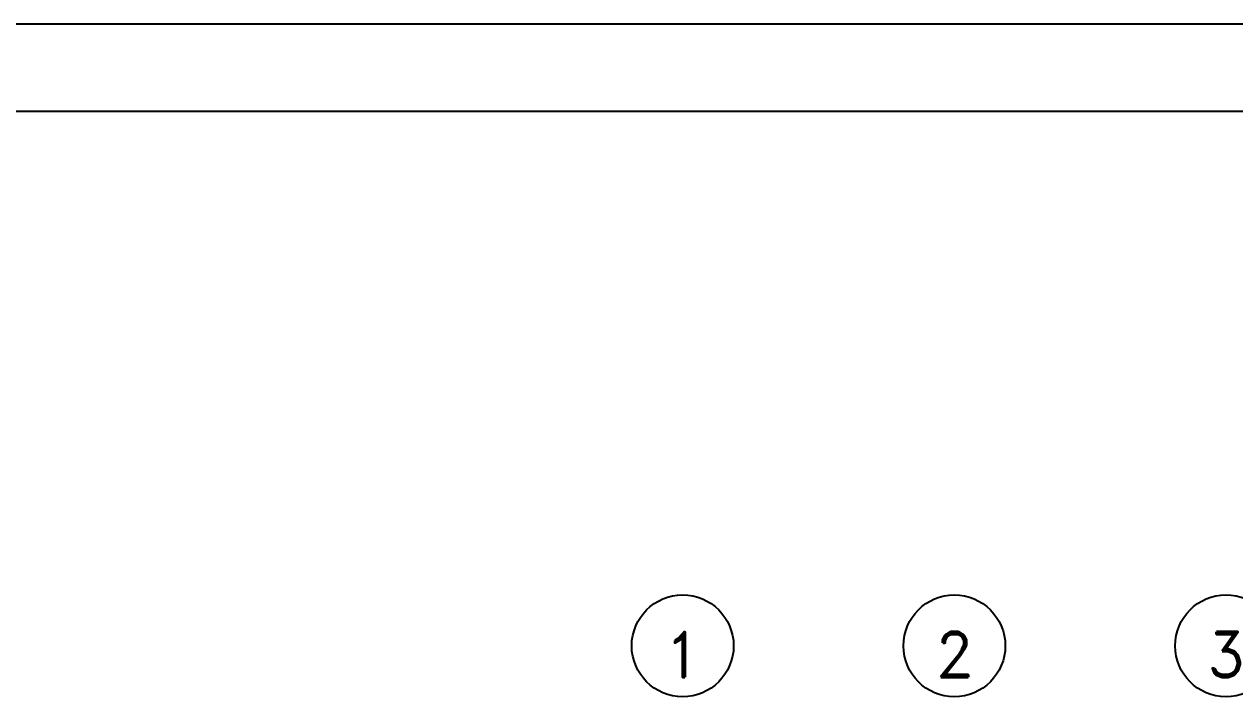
# Model space of a CAD drawing. Header units: inches. Extents: x 460503 to 460688, y 47570 to 48852.
# Drawn here: x 460547.68 to 460567.29, y 48270.11 to 48281.01 of the extents above; entities that cross this region are included whole.
import ezdxf
from ezdxf.enums import TextEntityAlignment as Align

# ---------------------------------------------------------------- set-up
doc = ezdxf.new("R2010")
doc.units = ezdxf.units.IN
doc.header["$MEASUREMENT"] = 0
doc.linetypes.add('DASHDOTX2', pattern=[2, 1, -0.5, 0, -0.5])
doc.linetypes.add('HIDDEN', pattern=[0.375, 0.25, -0.125])
for name, color, linetype in [('1', 1, 'Continuous'), ('3', 3, 'HIDDEN'), ('Ax', 1, 'DASHDOTX2'), ('DIM', 8, 'Continuous'), ('lateral brace', 5, 'Continuous'), ('Layer4', 118, 'Continuous')]:
    doc.layers.add(name, color=color, linetype=linetype)
doc.styles.add('ROMAND', font='ROMAND.shx')

msp = doc.modelspace()

# ---------------------------------------------------------------- linework, layer by layer
at = {"layer": '1'}
msp.add_lwpolyline([(460507.46120186, 48222.96057645), (460588.72955203, 48222.96057645), (460588.72955203, 48279.59357309), (460507.46120186, 48279.59357309)], close=True, dxfattribs=at)
at = {"layer": 'Ax', "linetype": 'Continuous', "ltscale": 0.5}
for centre in [(460558.34370179, 48270.93770741), (460562.74370179, 48270.93770741), (460567.14370178, 48270.93740536)]:
    msp.add_circle(centre, 0.825, dxfattribs=at)
at = {"layer": 'DIM'}
msp.add_lwpolyline([(460506.04537694, 48221.54475154), (460590.14537694, 48221.54475154), (460590.14537694, 48281.009398), (460506.04537694, 48281.009398)], close=True, dxfattribs=at)
at = {"layer": 'lateral brace'}
msp.add_lwpolyline([(460506.04537694, 48221.54475154), (460590.14537694, 48221.54475154), (460590.14537694, 48281.009398), (460506.04537694, 48281.009398)], close=True, dxfattribs=at)
at = {"layer": 'Layer4'}
msp.add_lwpolyline([(460590.14537694, 48281.009398), (460506.04537694, 48281.009398), (460506.04537694, 48221.54475154), (460590.14537694, 48221.54475154)], close=True, dxfattribs=at)

# ---------------------------------------------------------------- texts
at = {"layer": '3', "color": 3, "style": 'ROMAND'}
for s, p in [('1', (460558.34607743, 48270.79730467, 0.00000001)), ('2', (460562.74607743, 48270.79730467, 0.00000001)), ('3', (460567.14607742, 48270.79700262, 0.00000001))]:
    msp.add_text(s, height=0.7299072, dxfattribs=at).set_placement(p, align=Align.MIDDLE_CENTER)

doc.saveas('drawing.dxf')
